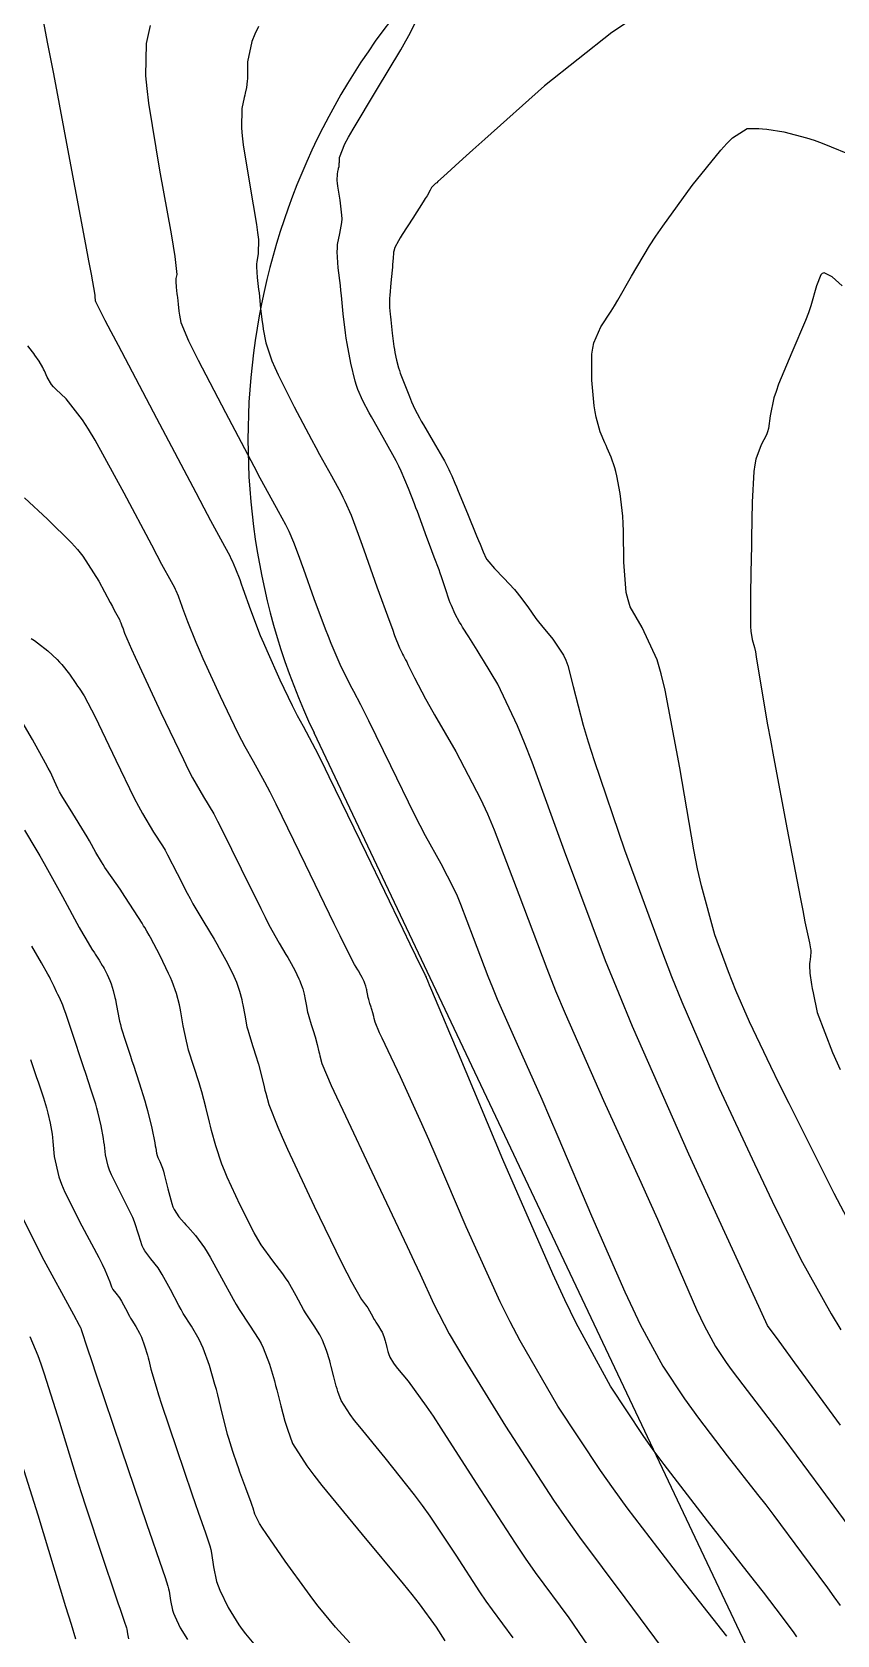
# Model space of a CAD drawing. Header units: metres. Extents: x 837475 to 838479, y 1189012 to 1191015.
# Drawn here: x 837717.1 to 837764.1, y 1190022 to 1190115.5 of the extents above; entities that cross this region are included whole.
import ezdxf

# ---------------------------------------------------------------- set-up
doc = ezdxf.new("R2010")
doc.units = ezdxf.units.M
doc.header["$LTSCALE"] = 0.3
for name, color, linetype in [('COTAS 10', 1, 'Continuous'), ('COTAS INT', 252, 'Continuous'), ('VIA2', 121, 'Continuous')]:
    doc.layers.add(name, color=color, linetype=linetype)

msp = doc.modelspace()

# ---------------------------------------------------------------- linework, layer by layer
at = {"layer": 'COTAS 10'}
for points in [[(837761.758, 1190021.904), (837761.585, 1190022.14), (837760.911, 1190023.059), (837759.804, 1190024.508), (837759.358, 1190025.08), (837758.853, 1190025.725), (837756.523, 1190028.67), (837753.999, 1190031.959), (837753.37, 1190032.821), (837752.773, 1190033.662), (837750.868, 1190036.523), (837748.868, 1190040.208), (837748.21, 1190041.569), (837747.507, 1190043.078), (837744.591, 1190049.755), (837741.991, 1190055.936), (837741.488, 1190057.132), (837741.078, 1190058.104), (837740.378, 1190059.755), (837740.297, 1190059.938), (837740.277, 1190059.986), (837740.258, 1190060.032), (837740.199, 1190060.189), (837740.148, 1190060.325), (837740.133, 1190060.359), (837740.119, 1190060.391), (837740.067, 1190060.49), (837739.507, 1190061.636), (837739.172, 1190062.327), (837738.759, 1190063.181), (837736.621, 1190067.615), (837734.447, 1190072.094), (837734.013, 1190072.976), (837733.651, 1190073.703), (837732.948, 1190075.035), (837732.599, 1190075.642), (837732.461, 1190075.911), (837732.304, 1190076.224), (837731.587, 1190077.722), (837730.815, 1190079.436), (837730.624, 1190079.886), (837730.443, 1190080.326), (837729.87, 1190081.823), (837729.427, 1190083.057), (837729.328, 1190083.331), (837729.239, 1190083.575), (837729.002, 1190084.209), (837728.798, 1190084.678), (837728.73, 1190084.819), (837728.657, 1190084.964), (837728.351, 1190085.525), (837727.535, 1190087.031), (837727.141, 1190087.771), (837726.673, 1190088.652), (837724.377, 1190093.002), (837722.144, 1190097.249), (837721.717, 1190098.064), (837721.373, 1190098.723), (837720.819, 1190099.803), (837720.808, 1190099.863), (837720.805, 1190099.88), (837720.803, 1190099.896), (837720.796, 1190099.954), (837720.79, 1190100.009), (837720.789, 1190100.025), (837720.787, 1190100.04), (837720.781, 1190100.093), (837720.778, 1190100.142), (837720.778, 1190100.153), (837720.779, 1190100.164), (837720.786, 1190100.198), (837720.565, 1190101.43), (837720.422, 1190102.196), (837720.244, 1190103.147), (837719.307, 1190108.115), (837718.36, 1190113.109), (837718.176, 1190114.076), (837718.025, 1190114.861), (837717.763, 1190116.196)], [(837766.788, 1190042.345), (837763.922, 1190047.784), (837761.296, 1190053.027), (837760.726, 1190054.176), (837760.225, 1190055.195), (837758.982, 1190057.784), (837758.188, 1190059.619), (837757.969, 1190060.161), (837757.751, 1190060.719), (837756.965, 1190062.861), (837756.174, 1190065.72), (837755.951, 1190066.729), (837755.727, 1190067.833), (837754.908, 1190072.61), (837754.069, 1190077.148), (837753.833, 1190078.102), (837753.595, 1190078.924), (837752.724, 1190080.803), (837752.022, 1190082.01), (837751.892, 1190082.41), (837751.789, 1190082.838), (837751.647, 1190084.621), (837751.637, 1190086.433), (837751.618, 1190086.879), (837751.592, 1190087.301), (837751.436, 1190088.625), (837751.23, 1190089.66), (837751.172, 1190089.9), (837751.114, 1190090.12), (837750.901, 1190090.744), (837750.674, 1190091.268), (837750.607, 1190091.425), (837750.538, 1190091.587), (837750.273, 1190092.214), (837750.028, 1190093.078), (837749.972, 1190093.389), (837749.92, 1190093.732), (837749.775, 1190095.23), (837749.788, 1190096.745), (837749.836, 1190097.098), (837749.904, 1190097.422), (837750.311, 1190098.353), (837750.908, 1190099.258), (837751.096, 1190099.567), (837751.293, 1190099.9), (837752.087, 1190101.312), (837753.153, 1190103.079), (837753.522, 1190103.636), (837753.923, 1190104.223), (837755.64, 1190106.586), (837757.303, 1190108.651), (837757.671, 1190109.049), (837757.998, 1190109.372), (837758.842, 1190109.914), (837759.524, 1190109.918), (837759.749, 1190109.901), (837759.99, 1190109.877), (837760.99, 1190109.729), (837762.312, 1190109.381), (837762.756, 1190109.232), (837763.234, 1190109.059), (837765.241, 1190108.244)], [(837716.663, 1190068.981), (837717.322, 1190067.871), (837717.551, 1190067.47), (837717.8, 1190067.03), (837718.866, 1190065.101), (837719.858, 1190063.297), (837720.059, 1190062.936), (837720.23, 1190062.633), (837720.581, 1190062.039), (837720.735, 1190061.816), (837720.781, 1190061.747), (837720.829, 1190061.676), (837721.012, 1190061.394), (837721.2, 1190061.083), (837721.251, 1190060.994), (837721.302, 1190060.903), (837721.479, 1190060.563), (837721.64, 1190060.208), (837721.68, 1190060.107), (837721.717, 1190060.005), (837721.836, 1190059.63), (837721.938, 1190059.215), (837721.965, 1190059.089), (837721.991, 1190058.957), (837722.081, 1190058.44), (837722.205, 1190057.833), (837722.252, 1190057.645), (837722.306, 1190057.448), (837722.546, 1190056.665), (837722.839, 1190055.783), (837722.926, 1190055.523), (837723.015, 1190055.257), (837723.356, 1190054.242), (837723.684, 1190053.189), (837723.765, 1190052.9), (837723.842, 1190052.612), (837724.085, 1190051.579), (837724.259, 1190050.731), (837724.293, 1190050.56), (837724.32, 1190050.416), (837724.368, 1190050.126), (837724.401, 1190049.985), (837724.419, 1190049.936), (837724.442, 1190049.882), (837724.557, 1190049.651), (837724.714, 1190049.247), (837724.763, 1190049.084), (837724.814, 1190048.899), (837725.02, 1190048.047), (837725.253, 1190047.19), (837725.322, 1190047.002), (837725.392, 1190046.835), (837725.66, 1190046.408), (837725.979, 1190046.066), (837726.082, 1190045.952), (837726.191, 1190045.83), (837726.636, 1190045.32), (837727.164, 1190044.6), (837727.325, 1190044.345), (837727.493, 1190044.067), (837728.154, 1190042.861), (837728.834, 1190041.609), (837729.015, 1190041.301), (837729.192, 1190041.01), (837729.802, 1190040.098), (837730.337, 1190039.259), (837730.465, 1190039.014), (837730.586, 1190038.763), (837730.953, 1190037.811), (837731.245, 1190036.836), (837731.319, 1190036.572), (837731.39, 1190036.31), (837731.619, 1190035.382), (837731.852, 1190034.49), (837731.926, 1190034.251), (837732.003, 1190034.015), (837732.312, 1190033.188), (837733.138, 1190031.882), (837733.54, 1190031.344), (837734.017, 1190030.728), (837736.369, 1190027.868), (837738.762, 1190024.996), (837739.264, 1190024.374), (837739.698, 1190023.827), (837740.688, 1190022.476), (837741.206, 1190021.678)], [(837715.681, 1190034.57), (837717.43, 1190029.03), (837719.059, 1190023.674), (837719.374, 1190022.638), (837719.631, 1190021.797)]]:
    msp.add_lwpolyline(points, dxfattribs=at)
at = {"layer": 'COTAS INT'}
for points in [[(837764.304, 1190034.265), (837761.636, 1190037.889), (837761.124, 1190038.586), (837760.711, 1190039.149), (837760.039, 1190040.077), (837759.316, 1190041.647), (837758.87, 1190042.616), (837758.319, 1190043.816), (837755.442, 1190050.077), (837752.157, 1190057.516), (837751.347, 1190059.458), (837750.581, 1190061.349), (837748.177, 1190067.753), (837746.29, 1190072.942), (837745.85, 1190074.066), (837745.445, 1190075.055), (837744.283, 1190077.5), (837743.459, 1190078.873), (837743.267, 1190079.187), (837743.092, 1190079.472), (837742.592, 1190080.26), (837742.23, 1190080.828), (837742.142, 1190080.975), (837742.059, 1190081.116), (837741.801, 1190081.588), (837741.578, 1190082.08), (837741.517, 1190082.235), (837741.456, 1190082.398), (837741.235, 1190083.051), (837741.002, 1190083.765), (837740.932, 1190083.966), (837740.859, 1190084.168), (837740.58, 1190084.908), (837740.293, 1190085.653), (837740.139, 1190086.063), (837739.593, 1190087.565), (837739.508, 1190087.793), (837739.42, 1190088.026), (837739.079, 1190088.92), (837738.647, 1190089.916), (837738.503, 1190090.213), (837738.348, 1190090.521), (837737.699, 1190091.71), (837737.064, 1190092.826), (837736.917, 1190093.087), (837736.783, 1190093.327), (837736.406, 1190094.02), (837736.122, 1190094.697), (837736.046, 1190094.927), (837735.971, 1190095.175), (837735.713, 1190096.224), (837735.493, 1190097.378), (837735.442, 1190097.692), (837735.396, 1190098.004), (837735.265, 1190099.108), (837735.16, 1190100.182), (837735.129, 1190100.474), (837735.097, 1190100.764), (837734.979, 1190101.791), (837734.918, 1190102.715), (837734.923, 1190102.939), (837734.937, 1190103.15), (837735.069, 1190103.799), (837735.189, 1190104.436), (837735.196, 1190104.64), (837735.192, 1190104.856), (837735.084, 1190105.735), (837734.95, 1190106.554), (837734.929, 1190106.732), (837734.915, 1190106.889), (837734.924, 1190107.283), (837734.972, 1190107.505), (837734.983, 1190107.554), (837734.992, 1190107.598), (837735.019, 1190107.712), (837735.034, 1190107.839), (837735.036, 1190107.892), (837735.038, 1190107.951), (837735.038, 1190108.228), (837735.368, 1190109.028), (837735.578, 1190109.418), (837735.838, 1190109.881), (837737.206, 1190112.16), (837738.627, 1190114.521), (837738.922, 1190115.035), (837739.174, 1190115.488), (837739.725, 1190116.621)], [(837751.926, 1190116.156), (837750.941, 1190115.522), (837747.008, 1190112.402), (837743.533, 1190109.301), (837742.837, 1190108.678), (837742.256, 1190108.158), (837741.119, 1190107.129), (837740.793, 1190106.824), (837740.723, 1190106.76), (837740.662, 1190106.705), (837740.515, 1190106.577), (837740.435, 1190106.495), (837740.415, 1190106.469), (837740.397, 1190106.441), (837740.342, 1190106.325), (837740.158, 1190105.998), (837740.058, 1190105.837), (837739.938, 1190105.645), (837739.327, 1190104.698), (837738.711, 1190103.737), (837738.588, 1190103.537), (837738.484, 1190103.366), (837738.281, 1190102.985), (837738.221, 1190102.772), (837738.209, 1190102.707), (837738.198, 1190102.639), (837738.174, 1190102.369), (837738.146, 1190101.972), (837738.133, 1190101.823), (837738.118, 1190101.657), (837738.045, 1190100.919), (837737.98, 1190100.182), (837737.969, 1190100.017), (837737.963, 1190099.87), (837737.968, 1190099.478), (837738.01, 1190099.078), (837738.026, 1190098.925), (837738.045, 1190098.754), (837738.131, 1190097.984), (837738.229, 1190097.2), (837738.254, 1190097.02), (837738.28, 1190096.855), (837738.367, 1190096.394), (837738.493, 1190095.958), (837738.543, 1190095.809), (837738.599, 1190095.648), (837738.855, 1190094.967), (837739.127, 1190094.287), (837739.193, 1190094.127), (837739.255, 1190093.979), (837739.449, 1190093.545), (837739.715, 1190093.039), (837739.823, 1190092.845), (837739.945, 1190092.628), (837740.513, 1190091.652), (837741.06, 1190090.716), (837741.169, 1190090.526), (837741.26, 1190090.364), (837741.437, 1190090.028), (837741.497, 1190089.884), (837741.514, 1190089.844), (837741.532, 1190089.804), (837741.598, 1190089.66), (837741.781, 1190089.234), (837741.872, 1190089.016), (837741.98, 1190088.755), (837742.518, 1190087.452), (837743.055, 1190086.145), (837743.163, 1190085.882), (837743.253, 1190085.661), (837743.434, 1190085.219), (837743.509, 1190085.051), (837743.532, 1190085.003), (837743.557, 1190084.954), (837743.657, 1190084.773), (837743.875, 1190084.492), (837743.974, 1190084.381), (837744.089, 1190084.255), (837744.645, 1190083.678), (837745.263, 1190083.013), (837745.418, 1190082.832), (837745.565, 1190082.651), (837746.036, 1190082.011), (837746.519, 1190081.337), (837746.674, 1190081.136), (837746.838, 1190080.929), (837747.504, 1190080.128), (837748.128, 1190079.193), (837748.264, 1190078.9), (837748.385, 1190078.593), (837748.691, 1190077.365), (837749.274, 1190075.099), (837749.57, 1190074.138), (837749.924, 1190073.033), (837751.687, 1190067.838), (837753.839, 1190061.971), (837754.437, 1190060.442), (837755.037, 1190058.955), (837757.212, 1190053.931), (837759.272, 1190049.505), (837759.798, 1190048.396), (837760.306, 1190047.337), (837761.981, 1190043.931), (837763.75, 1190040.747), (837764.317, 1190039.828)], [(837723.997, 1190115.937), (837723.768, 1190114.878), (837723.725, 1190113.001), (837723.792, 1190112.25), (837723.892, 1190111.398), (837724.535, 1190107.489), (837725.215, 1190103.778), (837725.339, 1190103.053), (837725.435, 1190102.458), (837725.547, 1190101.398), (837725.498, 1190101.159), (837725.493, 1190101.082), (837725.491, 1190100.999), (837725.513, 1190100.659), (837725.557, 1190100.281), (837725.569, 1190100.175), (837725.58, 1190100.067), (837725.619, 1190099.672), (837725.667, 1190099.265), (837725.684, 1190099.151), (837725.703, 1190099.035), (837725.784, 1190098.61), (837726.239, 1190097.54), (837726.493, 1190097.018), (837726.803, 1190096.398), (837728.387, 1190093.341), (837730.043, 1190090.21), (837730.4, 1190089.543), (837730.711, 1190088.963), (837731.467, 1190087.587), (837731.888, 1190086.816), (837731.988, 1190086.617), (837732.081, 1190086.424), (837732.361, 1190085.779), (837732.686, 1190084.909), (837732.808, 1190084.574), (837732.945, 1190084.198), (837733.553, 1190082.503), (837734.211, 1190080.722), (837734.379, 1190080.292), (837734.54, 1190079.89), (837735.071, 1190078.665), (837735.491, 1190077.788), (837735.583, 1190077.604), (837735.664, 1190077.446), (837735.868, 1190077.091), (837736.28, 1190076.311), (837736.492, 1190075.885), (837736.746, 1190075.368), (837738.02, 1190072.743), (837739.414, 1190069.909), (837739.744, 1190069.26), (837740.05, 1190068.67), (837740.956, 1190067.028), (837741.703, 1190065.6), (837741.91, 1190065.145), (837742.116, 1190064.664), (837742.859, 1190062.71), (837743.703, 1190060.464), (837743.973, 1190059.798), (837744.258, 1190059.113), (837745.421, 1190056.481), (837746.857, 1190053.271), (837747.315, 1190052.222), (837747.798, 1190051.103), (837749.762, 1190046.481), (837751.699, 1190042.045), (837752.166, 1190041.043), (837752.604, 1190040.139), (837753.932, 1190037.69), (837755.198, 1190035.789), (837755.595, 1190035.23), (837756.013, 1190034.657), (837757.69, 1190032.472), (837759.456, 1190030.219), (837759.93, 1190029.604), (837760.397, 1190028.992), (837762.029, 1190026.812), (837763.531, 1190024.766), (837763.915, 1190024.239), (837764.287, 1190023.729)], [(837730.316, 1190115.875), (837730.106, 1190115.417), (837729.938, 1190114.997), (837729.677, 1190113.808), (837729.675, 1190113.01), (837729.67, 1190112.838), (837729.663, 1190112.687), (837729.62, 1190112.319), (837729.544, 1190111.989), (837729.516, 1190111.863), (837729.484, 1190111.721), (837729.346, 1190111.08), (837729.32, 1190109.945), (837729.36, 1190109.491), (837729.421, 1190108.976), (837729.81, 1190106.612), (837730.204, 1190104.317), (837730.267, 1190103.846), (837730.312, 1190103.447), (837730.308, 1190102.598), (837730.218, 1190102.155), (837730.208, 1190102.01), (837730.204, 1190101.857), (837730.246, 1190101.225), (837730.327, 1190100.523), (837730.349, 1190100.324), (837730.37, 1190100.125), (837730.442, 1190099.39), (837730.531, 1190098.634), (837730.563, 1190098.421), (837730.598, 1190098.207), (837730.749, 1190097.417), (837731.105, 1190096.358), (837731.27, 1190095.972), (837731.462, 1190095.547), (837732.397, 1190093.681), (837733.413, 1190091.768), (837733.658, 1190091.315), (837733.887, 1190090.894), (837734.583, 1190089.648), (837735.118, 1190088.668), (837735.246, 1190088.415), (837735.364, 1190088.17), (837735.72, 1190087.349), (837736.133, 1190086.242), (837736.289, 1190085.817), (837736.462, 1190085.339), (837737.236, 1190083.184), (837737.979, 1190081.118), (837738.133, 1190080.698), (837738.265, 1190080.343), (837738.554, 1190079.608), (837738.678, 1190079.351), (837738.704, 1190079.297), (837738.728, 1190079.251), (837738.788, 1190079.147), (837738.909, 1190078.918), (837738.971, 1190078.793), (837739.046, 1190078.641), (837739.419, 1190077.872), (837740.068, 1190076.637), (837740.316, 1190076.193), (837740.594, 1190075.703), (837741.845, 1190073.565), (837743.288, 1190070.809), (837743.686, 1190069.931), (837744.084, 1190069.002), (837745.518, 1190065.232), (837747.147, 1190060.895), (837747.668, 1190059.61), (837748.22, 1190058.288), (837750.465, 1190053.208), (837752.636, 1190048.438), (837753.141, 1190047.312), (837753.605, 1190046.27), (837754.933, 1190043.208), (837755.892, 1190041.012), (837756.123, 1190040.516), (837756.339, 1190040.069), (837756.997, 1190038.856), (837757.623, 1190037.916), (837757.82, 1190037.639), (837758.026, 1190037.356), (837758.856, 1190036.274), (837760.059, 1190034.713), (837760.501, 1190034.127), (837760.99, 1190033.475), (837763.147, 1190030.565), (837765.476, 1190027.392)], [(837764.386, 1190100.742), (837763.807, 1190101.271), (837763.34, 1190101.502), (837763.236, 1190101.465), (837763.142, 1190101.385), (837762.895, 1190100.733), (837762.568, 1190099.567), (837762.423, 1190099.163), (837762.256, 1190098.724), (837761.457, 1190096.846), (837760.685, 1190094.997), (837760.534, 1190094.577), (837760.41, 1190094.196), (837760.192, 1190093.152), (837760.087, 1190092.416), (837760.034, 1190092.23), (837759.972, 1190092.051), (837759.664, 1190091.468), (837759.357, 1190090.63), (837759.296, 1190090.291), (837759.245, 1190089.904), (837759.144, 1190088.121), (837759.11, 1190086.043), (837759.1, 1190085.472), (837759.089, 1190084.901), (837759.051, 1190082.853), (837759.04, 1190081.19), (837759.047, 1190080.863), (837759.058, 1190080.592), (837759.135, 1190080.095), (837759.275, 1190079.633), (837759.326, 1190079.384), (837759.383, 1190079.083), (837759.634, 1190077.559), (837760.045, 1190075.115), (837760.202, 1190074.234), (837760.379, 1190073.263), (837761.175, 1190069.018), (837761.936, 1190065.067), (837762.09, 1190064.282), (837762.22, 1190063.632), (837762.483, 1190062.398), (837762.555, 1190062.057), (837762.563, 1190061.969), (837762.567, 1190061.884), (837762.54, 1190061.6), (837762.501, 1190061.29), (837762.497, 1190061.188), (837762.496, 1190061.079), (837762.515, 1190060.63), (837762.604, 1190059.978), (837762.647, 1190059.742), (837762.698, 1190059.481), (837762.945, 1190058.337), (837763.83, 1190056.011), (837764.282, 1190055.005)], [(837757.662, 1190021.936), (837754.968, 1190025.356), (837751.842, 1190029.441), (837751.049, 1190030.534), (837750.288, 1190031.61), (837747.804, 1190035.356), (837745.597, 1190039.174), (837745.011, 1190040.295), (837744.435, 1190041.444), (837742.448, 1190045.824), (837740.692, 1190049.941), (837740.262, 1190050.924), (837739.858, 1190051.839), (837738.602, 1190054.576), (837737.71, 1190056.462), (837737.535, 1190056.84), (837737.39, 1190057.155), (837737.129, 1190057.775), (837737.073, 1190057.985), (837737.043, 1190058.101), (837736.993, 1190058.308), (837736.938, 1190058.519), (837736.921, 1190058.579), (837736.903, 1190058.64), (837736.828, 1190058.865), (837736.757, 1190059.091), (837736.741, 1190059.152), (837736.726, 1190059.212), (837736.684, 1190059.423), (837736.65, 1190059.616), (837736.64, 1190059.666), (837736.629, 1190059.713), (837736.59, 1190059.868), (837736.53, 1190060.034), (837736.507, 1190060.089), (837736.481, 1190060.146), (837736.363, 1190060.385), (837736.214, 1190060.661), (837736.167, 1190060.742), (837736.119, 1190060.825), (837735.928, 1190061.141), (837735.363, 1190062.237), (837735.079, 1190062.812), (837734.74, 1190063.504), (837733.055, 1190066.982), (837731.346, 1190070.485), (837730.992, 1190071.192), (837730.689, 1190071.785), (837730.027, 1190072.98), (837729.534, 1190073.837), (837729.339, 1190074.218), (837729.117, 1190074.661), (837728.103, 1190076.778), (837727.091, 1190078.983), (837726.87, 1190079.48), (837726.675, 1190079.929), (837726.187, 1190081.143), (837725.909, 1190081.917), (837725.847, 1190082.088), (837725.792, 1190082.241), (837725.643, 1190082.638), (837725.515, 1190082.933), (837725.473, 1190083.021), (837725.427, 1190083.112), (837725.235, 1190083.464), (837724.683, 1190084.484), (837724.411, 1190084.996), (837724.086, 1190085.608), (837722.482, 1190088.648), (837720.778, 1190091.735), (837720.392, 1190092.377), (837720.042, 1190092.926), (837719.086, 1190094.14), (837718.481, 1190094.705), (837718.353, 1190094.845), (837718.242, 1190094.978), (837717.985, 1190095.401), (837717.822, 1190095.775), (837717.771, 1190095.877), (837717.718, 1190095.979), (837717.505, 1190096.341), (837717.267, 1190096.698), (837717.197, 1190096.796), (837717.127, 1190096.893), (837716.86, 1190097.242)], [(837716.662, 1190088.364), (837717.991, 1190087.122), (837719.41, 1190085.75), (837719.749, 1190085.359), (837720.064, 1190084.964), (837721.005, 1190083.5), (837721.654, 1190082.27), (837721.785, 1190082.022), (837721.896, 1190081.815), (837722.119, 1190081.402), (837722.197, 1190081.26), (837722.215, 1190081.223), (837722.232, 1190081.187), (837722.284, 1190081.068), (837722.344, 1190080.907), (837722.367, 1190080.845), (837722.392, 1190080.776), (837722.504, 1190080.463), (837722.907, 1190079.533), (837723.116, 1190079.074), (837723.366, 1190078.529), (837724.62, 1190075.835), (837725.931, 1190073.097), (837726.217, 1190072.525), (837726.47, 1190072.032), (837727.107, 1190070.924), (837727.701, 1190069.923), (837727.927, 1190069.498), (837728.179, 1190069.01), (837729.313, 1190066.714), (837730.447, 1190064.399), (837730.701, 1190063.898), (837730.927, 1190063.458), (837731.526, 1190062.375), (837731.924, 1190061.716), (837732.024, 1190061.544), (837732.12, 1190061.375), (837732.432, 1190060.802), (837732.676, 1190060.305), (837732.73, 1190060.184), (837732.778, 1190060.071), (837732.903, 1190059.726), (837732.986, 1190059.403), (837733.007, 1190059.304), (837733.028, 1190059.202), (837733.099, 1190058.799), (837733.186, 1190058.36), (837733.217, 1190058.235), (837733.251, 1190058.109), (837733.4, 1190057.639), (837733.554, 1190057.169), (837733.592, 1190057.042), (837733.629, 1190056.917), (837733.742, 1190056.479), (837733.846, 1190056.048), (837733.877, 1190055.927), (837733.908, 1190055.807), (837734.025, 1190055.369), (837734.569, 1190054.08), (837734.869, 1190053.423), (837735.234, 1190052.637), (837737.09, 1190048.712), (837739.007, 1190044.674), (837739.41, 1190043.815), (837739.758, 1190043.068), (837740.55, 1190041.309), (837741.455, 1190039.594), (837741.873, 1190038.875), (837742.363, 1190038.05), (837744.739, 1190034.189), (837747.542, 1190029.887), (837748.301, 1190028.784), (837749.053, 1190027.718), (837751.707, 1190024.189), (837753.883, 1190021.249)], [(837717.054, 1190080.165), (837717.231, 1190080.04), (837717.406, 1190079.912), (837718.01, 1190079.439), (837718.561, 1190078.935), (837718.701, 1190078.789), (837718.836, 1190078.639), (837719.278, 1190078.075), (837719.657, 1190077.528), (837719.752, 1190077.389), (837719.842, 1190077.256), (837720.133, 1190076.824), (837720.578, 1190076.006), (837720.766, 1190075.629), (837720.982, 1190075.187), (837721.998, 1190073.052), (837723.063, 1190070.853), (837723.31, 1190070.371), (837723.537, 1190069.945), (837724.187, 1190068.868), (837724.713, 1190068.061), (837724.862, 1190067.805), (837725.013, 1190067.536), (837725.571, 1190066.446), (837726.155, 1190065.293), (837726.322, 1190064.984), (837726.492, 1190064.678), (837727.124, 1190063.609), (837727.729, 1190062.608), (837727.881, 1190062.345), (837728.027, 1190062.09), (837728.5, 1190061.218), (837728.872, 1190060.463), (837728.954, 1190060.28), (837729.027, 1190060.108), (837729.217, 1190059.583), (837729.342, 1190059.093), (837729.374, 1190058.943), (837729.406, 1190058.787), (837729.514, 1190058.175), (837729.646, 1190057.508), (837729.693, 1190057.318), (837729.745, 1190057.126), (837729.971, 1190056.412), (837730.206, 1190055.698), (837730.264, 1190055.506), (837730.319, 1190055.316), (837730.491, 1190054.649), (837730.65, 1190053.994), (837730.696, 1190053.812), (837730.743, 1190053.629), (837730.921, 1190052.963), (837731.441, 1190051.648), (837731.703, 1190051.056), (837732.016, 1190050.365), (837733.575, 1190047.045), (837735.149, 1190043.796), (837735.472, 1190043.15), (837735.746, 1190042.614), (837736.327, 1190041.593), (837736.574, 1190041.279), (837736.636, 1190041.188), (837736.697, 1190041.096), (837736.896, 1190040.75), (837737.075, 1190040.421), (837737.122, 1190040.341), (837737.168, 1190040.265), (837737.328, 1190040.026), (837737.468, 1190039.806), (837737.502, 1190039.742), (837737.534, 1190039.676), (837737.63, 1190039.426), (837737.706, 1190039.171), (837737.726, 1190039.102), (837737.744, 1190039.033), (837737.804, 1190038.79), (837737.865, 1190038.556), (837737.905, 1190038.432), (837737.986, 1190038.215), (837738.202, 1190037.873), (837738.307, 1190037.732), (837738.433, 1190037.571), (837739.049, 1190036.821), (837740.111, 1190035.373), (837740.518, 1190034.772), (837740.973, 1190034.083), (837743.022, 1190030.871), (837745.294, 1190027.368), (837745.889, 1190026.495), (837746.47, 1190025.666), (837748.446, 1190023.022), (837750.104, 1190020.562)], [(837745.185, 1190021.855), (837743.972, 1190023.478), (837743.615, 1190023.988), (837743.25, 1190024.523), (837741.855, 1190026.673), (837740.336, 1190028.955), (837739.891, 1190029.573), (837739.436, 1190030.185), (837737.709, 1190032.345), (837736.225, 1190034.15), (837735.924, 1190034.538), (837735.67, 1190034.878), (837735.149, 1190035.702), (837734.954, 1190036.223), (837734.905, 1190036.372), (837734.859, 1190036.523), (837734.712, 1190037.086), (837734.567, 1190037.671), (837734.522, 1190037.837), (837734.476, 1190038.004), (837734.291, 1190038.619), (837734.06, 1190039.22), (837733.984, 1190039.378), (837733.902, 1190039.533), (837733.565, 1190040.062), (837733.18, 1190040.637), (837733.068, 1190040.821), (837732.954, 1190041.015), (837732.525, 1190041.805), (837732.045, 1190042.64), (837731.899, 1190042.862), (837731.747, 1190043.08), (837731.154, 1190043.837), (837730.477, 1190044.782), (837730.273, 1190045.118), (837730.063, 1190045.487), (837729.242, 1190047.091), (837728.496, 1190048.727), (837728.332, 1190049.117), (837728.187, 1190049.479), (837727.818, 1190050.557), (837727.578, 1190051.45), (837727.515, 1190051.696), (837727.453, 1190051.941), (837727.24, 1190052.82), (837727.009, 1190053.715), (837726.935, 1190053.97), (837726.858, 1190054.228), (837726.542, 1190055.186), (837726.239, 1190056.144), (837726.17, 1190056.402), (837726.107, 1190056.657), (837725.929, 1190057.551), (837725.784, 1190058.373), (837725.742, 1190058.581), (837725.698, 1190058.782), (837725.53, 1190059.44), (837725.276, 1190060.145), (837725.177, 1190060.376), (837725.067, 1190060.621), (837724.568, 1190061.635), (837724.009, 1190062.71), (837723.935, 1190062.851), (837723.808, 1190063.092), (837723.683, 1190063.289), (837723.61, 1190063.403), (837723.52, 1190063.544), (837723.058, 1190064.267), (837722.513, 1190065.106), (837722.371, 1190065.32), (837722.233, 1190065.526), (837721.766, 1190066.201), (837721.354, 1190066.807), (837721.25, 1190066.968), (837721.151, 1190067.126), (837720.831, 1190067.676), (837720.446, 1190068.347), (837720.306, 1190068.582), (837720.151, 1190068.838), (837719.47, 1190069.941), (837718.833, 1190070.988), (837718.707, 1190071.208), (837718.601, 1190071.399), (837718.4, 1190071.837), (837718.166, 1190072.359), (837718.041, 1190072.602), (837717.889, 1190072.888), (837717.119, 1190074.276), (837716.252, 1190075.766)], [(837735.642, 1190021.547), (837734.807, 1190022.473), (837733.808, 1190023.696), (837733.498, 1190024.098), (837733.174, 1190024.528), (837731.885, 1190026.311), (837730.77, 1190027.926), (837730.556, 1190028.251), (837730.382, 1190028.523), (837730.096, 1190029.06), (837730.006, 1190029.409), (837729.956, 1190029.562), (837729.896, 1190029.739), (837729.587, 1190030.582), (837729.237, 1190031.521), (837729.15, 1190031.758), (837729.069, 1190031.986), (837728.811, 1190032.726), (837728.579, 1190033.481), (837728.513, 1190033.717), (837728.447, 1190033.964), (837728.204, 1190034.958), (837727.939, 1190036.035), (837727.859, 1190036.335), (837727.777, 1190036.636), (837727.457, 1190037.731), (837727.091, 1190038.753), (837726.98, 1190039.008), (837726.864, 1190039.25), (837726.411, 1190040.024), (837725.928, 1190040.775), (837725.794, 1190041.003), (837725.66, 1190041.24), (837725.174, 1190042.169), (837724.702, 1190043.043), (837724.578, 1190043.246), (837724.455, 1190043.432), (837724.034, 1190043.961), (837723.68, 1190044.426), (837723.6, 1190044.572), (837723.527, 1190044.725), (837723.33, 1190045.338), (837723.079, 1190046.112), (837722.974, 1190046.367), (837722.852, 1190046.639), (837722.28, 1190047.768), (837721.73, 1190048.872), (837721.623, 1190049.128), (837721.535, 1190049.363), (837721.377, 1190050.033), (837721.319, 1190050.617), (837721.294, 1190050.797), (837721.264, 1190050.985), (837721.124, 1190051.731), (837720.935, 1190052.534), (837720.876, 1190052.758), (837720.812, 1190052.982), (837720.557, 1190053.8), (837720.229, 1190054.781), (837720.12, 1190055.108), (837720.003, 1190055.46), (837719.515, 1190056.932), (837719.062, 1190058.272), (837718.968, 1190058.541), (837718.886, 1190058.765), (837718.704, 1190059.205), (837718.598, 1190059.395), (837718.565, 1190059.462), (837718.53, 1190059.536), (837718.389, 1190059.852), (837718.183, 1190060.281), (837718.107, 1190060.424), (837718.023, 1190060.579), (837717.651, 1190061.228), (837717.087, 1190062.214)], [(837717.015, 1190055.593), (837717.363, 1190054.543), (837717.447, 1190054.292), (837717.524, 1190054.059), (837717.759, 1190053.359), (837717.941, 1190052.775), (837717.986, 1190052.615), (837718.028, 1190052.455), (837718.163, 1190051.882), (837718.27, 1190051.238), (837718.295, 1190051.033), (837718.318, 1190050.817), (837718.387, 1190049.941), (837718.669, 1190048.741), (837718.826, 1190048.32), (837719.019, 1190047.861), (837720.003, 1190045.885), (837720.99, 1190044.032), (837721.184, 1190043.65), (837721.345, 1190043.326), (837721.64, 1190042.628), (837721.737, 1190042.327), (837721.773, 1190042.251), (837721.812, 1190042.18), (837721.986, 1190041.95), (837722.194, 1190041.69), (837722.254, 1190041.598), (837722.315, 1190041.498), (837722.547, 1190041.068), (837722.787, 1190040.611), (837722.853, 1190040.494), (837722.919, 1190040.381), (837723.157, 1190040.012), (837723.38, 1190039.631), (837723.437, 1190039.511), (837723.492, 1190039.386), (837723.672, 1190038.883), (837723.829, 1190038.344), (837723.87, 1190038.195), (837723.909, 1190038.047), (837724.039, 1190037.517), (837724.342, 1190036.487), (837724.489, 1190036.025), (837724.664, 1190035.485), (837725.528, 1190032.892), (837726.423, 1190030.255), (837726.618, 1190029.687), (837726.791, 1190029.189), (837727.225, 1190027.976), (837727.472, 1190027.211), (837727.526, 1190026.996), (837727.574, 1190026.78), (837727.696, 1190025.987), (837727.876, 1190025.136), (837727.96, 1190024.883), (837728.06, 1190024.623), (837728.545, 1190023.623), (837729.174, 1190022.606), (837729.364, 1190022.336), (837729.562, 1190022.071), (837730.336, 1190021.156)], [(837716.288, 1190046.887), (837717.674, 1190044.099), (837719.515, 1190040.71), (837719.85, 1190040.095), (837719.855, 1190040.086), (837719.857, 1190040.081), (837719.86, 1190040.076), (837719.875, 1190040.048), (837719.892, 1190040.017), (837719.9, 1190040.003), (837719.911, 1190039.983), (837719.925, 1190039.951), (837719.93, 1190039.937), (837719.936, 1190039.92), (837719.962, 1190039.838), (837720.34, 1190038.709), (837720.568, 1190038.032), (837720.849, 1190037.197), (837722.309, 1190032.866), (837723.801, 1190028.454), (837724.103, 1190027.568), (837724.355, 1190026.828), (837724.864, 1190025.369), (837725.03, 1190024.855), (837725.066, 1190024.71), (837725.099, 1190024.564), (837725.181, 1190024.03), (837725.302, 1190023.457), (837725.359, 1190023.287), (837725.426, 1190023.112), (837725.752, 1190022.439), (837726.176, 1190021.754)], [(837716.961, 1190039.432), (837717.432, 1190038.328), (837717.61, 1190037.829), (837717.809, 1190037.245), (837718.696, 1190034.434), (837719.699, 1190031.192), (837719.971, 1190030.335), (837720.24, 1190029.497), (837721.188, 1190026.62), (837721.956, 1190024.35), (837722.111, 1190023.894), (837722.241, 1190023.514), (837722.503, 1190022.763), (837722.588, 1190022.498), (837722.607, 1190022.424), (837722.624, 1190022.349), (837722.666, 1190022.074), (837722.728, 1190021.779)]]:
    msp.add_lwpolyline(points, dxfattribs=at)
at = {"layer": 'VIA2'}
msp.add_line((837791.741, 1189951.904), (837733.56, 1190074.65), dxfattribs=at)
msp.add_arc((837769.705, 1190091.783), 40, 70.75501, 205.36086, dxfattribs=at)

doc.saveas('drawing.dxf')
